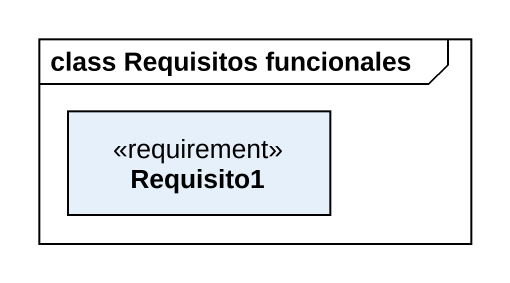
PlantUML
@startuml
mainframe class Requisitos funcionales
hide circle
hide empty members
class Requisito1 <<requirement>>
@enduml
